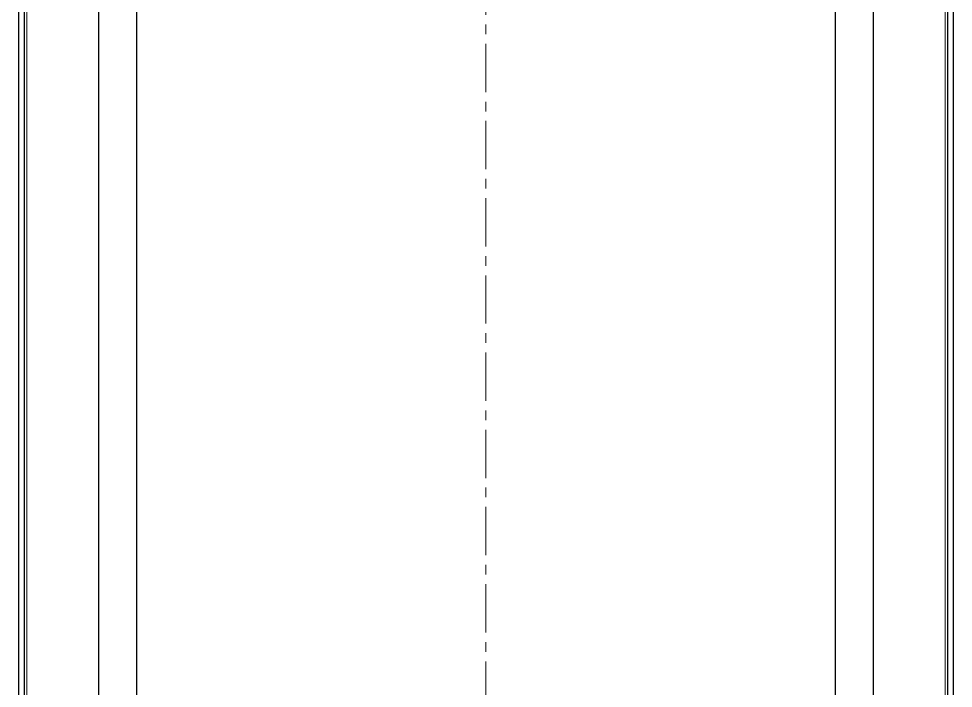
# Model space of a CAD drawing. Header units: millimetres. Extents: x 217 to 1169, y -597 to 1161.
# Drawn here: x 922.8 to 1168.8, y 713.5 to 889.7 of the extents above; entities that cross this region are included whole.
import ezdxf

# ---------------------------------------------------------------- set-up
doc = ezdxf.new("R2010")
doc.units = ezdxf.units.MM
doc.linetypes.add('CENTERX2', pattern=[20.32, 12.7, -2.54, 2.54, -2.54])
doc.layers.add('FORMAT', color=7, linetype='Continuous')

msp = doc.modelspace()

# ---------------------------------------------------------------- linework, layer by layer
at = {"color": 7, "linetype": 'Continuous', "lineweight": 25}
for p, q in [((922.78, -497), (922.78, 1064)), ((924.28, -497), (924.28, 1064)), ((1167.28, 1064), (1167.28, -497)), ((1168.78, 1064), (1168.78, -497)), ((953.78, 1033), (953.78, -466)), ((1137.78, -466), (1137.78, 1033)), ((943.78, 983.5), (943.78, 608.5)), ((1147.78, 608.5), (1147.78, 983.5))]:
    msp.add_line(p, q, dxfattribs=at)
at = {"color": 8, "linetype": 'Continuous', "lineweight": 18}
for p, q in [((924.88, -494.9), (924.88, 1061.9)), ((1166.68, 1061.9), (1166.68, -494.9))]:
    msp.add_line(p, q, dxfattribs=at)
at = {"layer": 'FORMAT', "linetype": 'CENTERX2', "lineweight": 18}
msp.add_line((1045.78, 1066), (1045.78, -499), dxfattribs=at)

doc.saveas('drawing.dxf')
